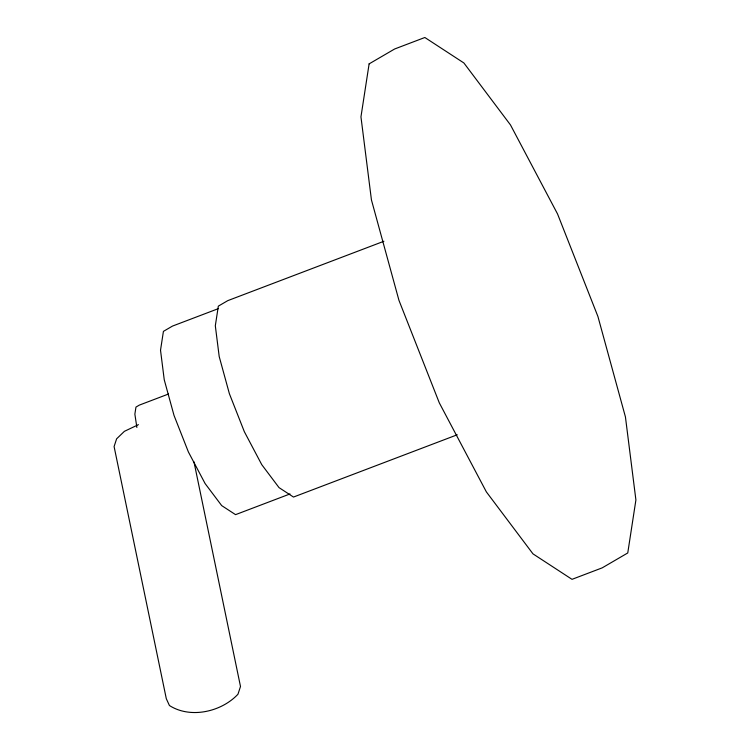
<?xml version="1.0" encoding="UTF-8"?>
<svg xmlns="http://www.w3.org/2000/svg" width="750" height="750" viewBox="0 0 750 750"><rect width="100%" height="100%" fill="white"/><g stroke="black" fill="none" stroke-linecap="round" stroke-linejoin="round"><path stroke-width="1.12" d="M383.897 241.266L227.794 300.628L218.334 306.141L215.316 325.772L219.197 356.531L229.388 393.722L244.341 431.7L261.769 464.672L279.028 487.622L293.494 497.053L457.238 434.784M218.222 308.691L172.491 326.081L163.416 331.378L160.519 350.222L164.241 379.753L174.028 415.453L188.372 451.913L205.106 483.562L221.681 505.594L235.556 514.65L289.997 493.95M168.478 394.031L139.359 405.103L135.956 407.091L134.869 414.159L136.875 427.462M138.441 424.65L124.397 431.334L116.616 438.825L114.094 446.569L166.303 698.7L169.425 705.516C190.444 718.987 221.409 711.891 237.966 694.228L240.497 686.494L193.978 461.859M369.113 63.881L360.956 116.878L371.438 199.913L398.953 300.338L439.312 402.872L486.375 491.897L532.978 553.866L572.016 579.338L602.212 567.853L627.759 552.956L635.906 499.959L625.434 416.925L597.919 316.491L557.55 213.966L510.487 124.941L463.894 62.972L424.847 37.5L394.65 48.984L369.113 63.881"/></g></svg>
